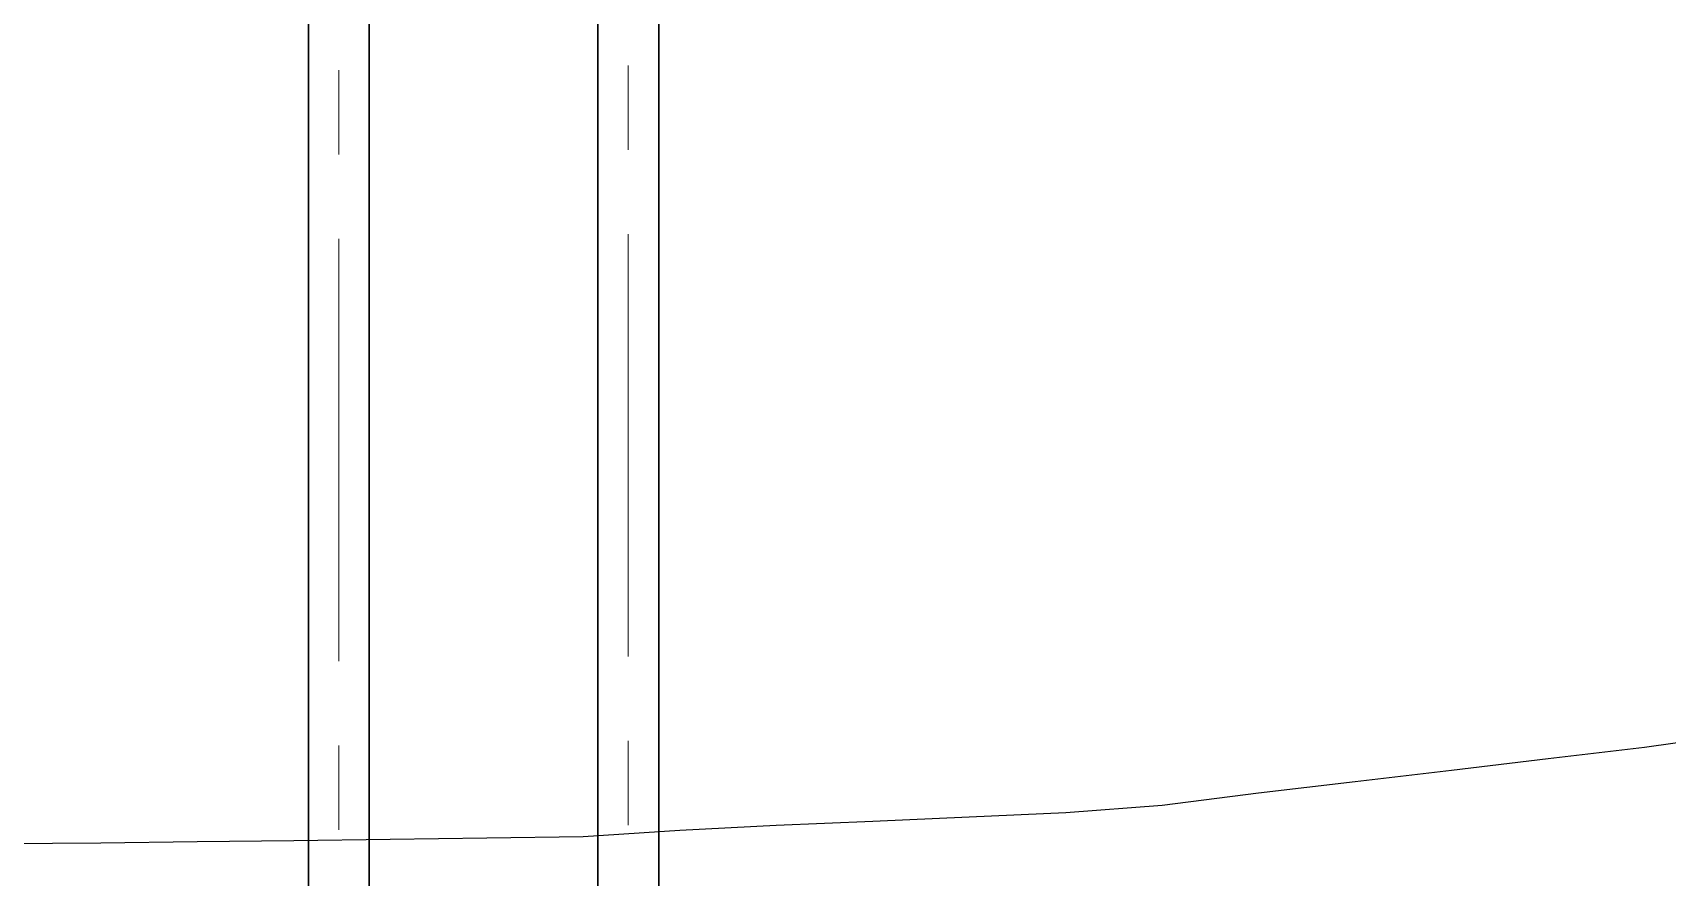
# Model space of a CAD drawing. Extents: x 1767995 to 4174245, y 542814 to 862564.
# Drawn here: x 2002967 to 2019908, y 815062 to 823816 of the extents above; entities that cross this region are included whole.
import ezdxf

# ---------------------------------------------------------------- set-up
doc = ezdxf.new("R2010")
doc.units = 0
doc.header["$LTSCALE"] = 3500.000000000002
doc.linetypes.add('CENTER', pattern=[2, 1.25, -0.25, 0.25, -0.25])
doc.layers.add('1粗实线', color=1, linetype='Continuous', lineweight=30)
doc.layers.add('3中心线', color=6, linetype='CENTER', lineweight=18)
doc.layers.add('纵_地面线', color=30, linetype='Continuous')

msp = doc.modelspace()

# ---------------------------------------------------------------- linework, layer by layer
at = {"layer": '1粗实线'}
for p, q in [((2005824.98061718, 803302.5033487107), (2005824.98061718, 830698.782106485)), ((2006454.98061718, 803302.5033487107), (2006454.980617181, 830698.7277843275)), ((2008824.98061718, 803351.2709098936), (2008824.98061718, 830698.782106485)), ((2009454.98061718, 803351.2709098936), (2009454.980617181, 830698.7277843275))]:
    msp.add_line(p, q, dxfattribs=at)
at = {"layer": '3中心线'}
for p, q in [((2006139.98061718, 803302.5033487107), (2006139.98061718, 830698.7821064848)), ((2009139.98061718, 803351.2709098936), (2009139.98061718, 830698.7821064848))]:
    msp.add_line(p, q, dxfattribs=at)
at = {"layer": '纵_地面线', "color": 5, "flags": 128}
msp.add_lwpolyline([(2002672.852564076, 815410.6967917057), (2003672.852564076, 815417.6967917057), (2004672.852564076, 815431.6967917059), (2005672.852564076, 815444.6967917057), (2006672.852564076, 815457.6967917057), (2007672.852564076, 815470.6967917057), (2008672.852564076, 815483.6967917057), (2009672.852564076, 815551.6967917057), (2010672.852564076, 815600.6967917057), (2011672.852564076, 815644.6967917057), (2012672.852564076, 815688.6967917057), (2013672.852564076, 815732.6967917057), (2014672.852564076, 815810.6967917057), (2015672.852564076, 815936.6967917057), (2016672.852564076, 816054.6967917057), (2017672.852564076, 816173.6967917057), (2018672.852564076, 816291.6967917057), (2019672.852564076, 816410.6967917057), (2020672.852564076, 816553.6967917057)], dxfattribs=at)

doc.saveas('drawing.dxf')
